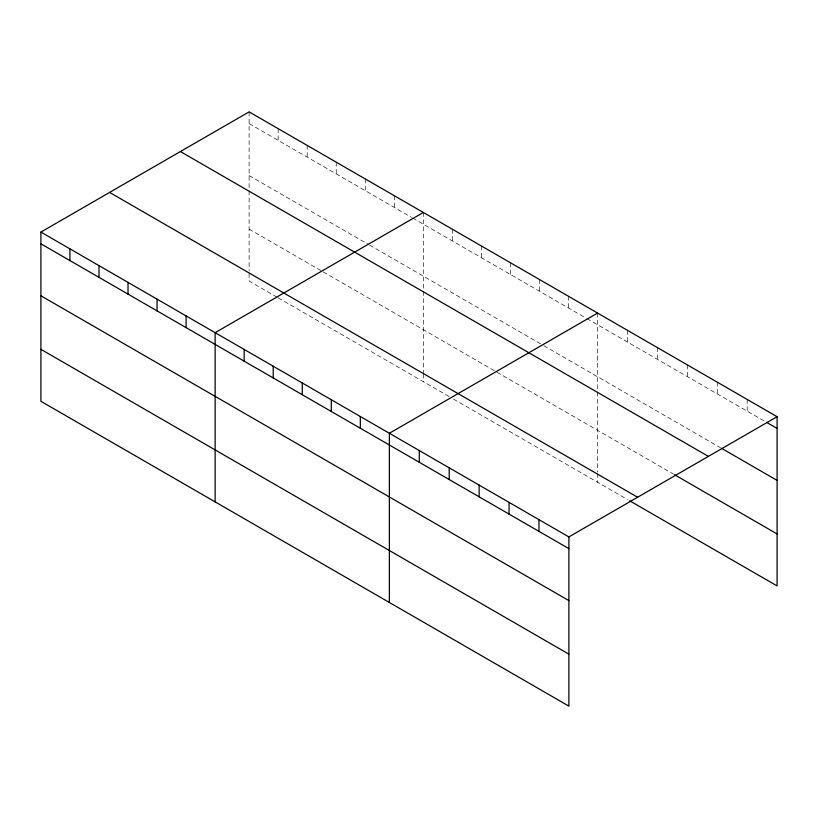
<?xml version="1.0" encoding="UTF-8"?>
<svg xmlns="http://www.w3.org/2000/svg" width="818" height="818" viewBox="0 0 818 818"><rect width="100%" height="100%" fill="white"/><g stroke="black" fill="none" stroke-linecap="round" stroke-linejoin="round"><path stroke-width="0.61" stroke-dasharray="4.09 3.07" d="M249.112 123.6L411.515 217.363M412.589 217.987L585.749 317.957M586.833 318.58L765.341 421.648M249.112 175.563L368.499 244.49M369.572 245.114L542.733 345.084M543.806 345.707L720.464 447.702M249.112 229.112L322.251 271.331M323.325 271.954L673.449 474.103M277.077 297.22L249.112 281.075L249.112 272.21M278.151 297.844L451.311 397.814M453.469 399.061L627.508 499.542M747.182 399.44L747.182 411.157M717.263 382.159L717.263 393.877M687.345 364.889L687.345 376.607M657.427 347.619L657.427 359.337M627.508 330.339L627.508 342.057M597.58 313.069L597.58 390.779M597.58 392.057L597.58 472.129M597.58 473.397L597.58 482.272M568.541 296.3L568.541 308.018M539.502 279.531L539.502 291.259M510.463 262.772L510.463 274.49M481.424 246.003L481.424 257.721M452.385 229.234L452.385 240.962M423.346 212.476L423.346 290.185M423.346 291.464L423.346 372.803M423.346 374.071L423.346 381.669M394.307 195.707L394.307 207.424M365.268 178.938L365.268 190.666M336.229 162.179L336.229 173.897M307.19 145.41L307.19 157.128M278.151 128.641L278.151 140.369M249.112 111.882L249.112 189.592M249.112 190.87L249.112 270.942"/><path stroke-width="1.23" d="M568.888 600.606L568.888 536.925L40.9 232.087L40.9 401.29L568.888 706.118L568.888 600.606L40.9 295.779M40.9 232.087L249.112 111.882L777.1 416.71L777.1 585.913L629.645 500.78M423.346 212.476L215.134 332.681L215.134 501.884M597.58 313.069L389.368 433.274L389.368 602.477M568.888 536.925L777.1 416.71M766.415 422.262L777.1 428.428M721.537 448.315L777.1 480.401M180.4 151.545L708.388 456.383M674.523 474.716L777.1 533.939M109.612 192.424L637.6 497.252M40.9 243.815L568.888 548.643M40.9 349.327L568.888 654.155M538.97 519.645L538.97 531.363M509.052 502.375L509.052 514.093M479.133 485.094L479.133 496.823M449.205 467.824L449.205 479.542M419.286 450.554L419.286 462.272M360.329 416.515L360.329 428.233M331.29 399.746L331.29 411.464M302.251 382.977L302.251 394.705M273.212 366.219L273.212 377.936M244.173 349.45L244.173 361.167M186.095 315.922L186.095 327.64M157.056 299.153L157.056 310.871M128.017 282.384L128.017 294.112M98.978 265.625L98.978 277.343M69.939 248.856L69.939 260.574"/></g></svg>
